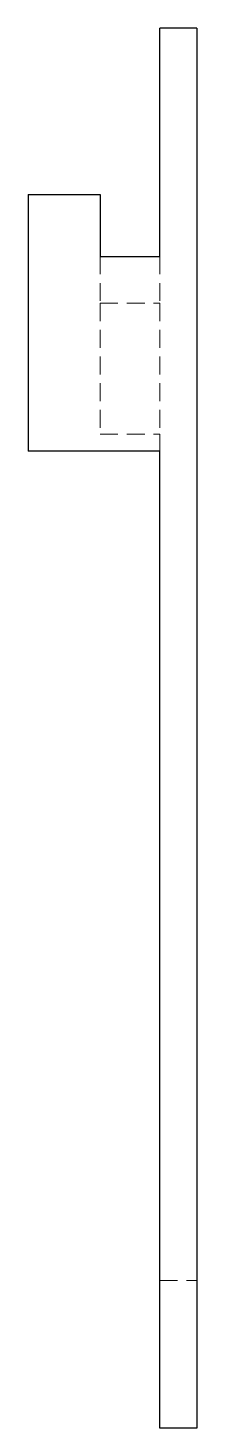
# Model space of a CAD drawing. Header units: millimetres. Extents: x 57 to 229, y 7 to 164.
# Drawn here: x 217 to 229, y 7 to 107 of the extents above.
import ezdxf

# ---------------------------------------------------------------- set-up
doc = ezdxf.new("R2010")
doc.units = ezdxf.units.MM
doc.linetypes.add('HIDDEN', pattern=[1.905, 1.27, -0.635])

msp = doc.modelspace()

# ---------------------------------------------------------------- linework, layer by layer
at = {"color": 7, "linetype": 'Continuous', "lineweight": 25}
for p, q in [((226.37, 90.68), (226.37, 107)), ((229.02, 107), (226.37, 107)), ((229.02, 107), (229.02, 7)), ((216.98, 95.11), (216.98, 76.78)), ((216.98, 95.11), (222.12, 95.11)), ((222.12, 95.11), (222.12, 90.68)), ((222.12, 90.68), (226.37, 90.68)), ((226.37, 76.78), (216.98, 76.78)), ((226.37, 7), (226.37, 76.78)), ((229.02, 7), (226.37, 7))]:
    msp.add_line(p, q, dxfattribs=at)
at = {"color": 7, "linetype": 'HIDDEN', "lineweight": 18}
for p, q in [((222.12, 90.68), (222.12, 87.34)), ((226.37, 90.68), (226.37, 87.34)), ((222.12, 87.34), (226.37, 87.34)), ((222.12, 87.34), (222.12, 77.98)), ((226.37, 87.34), (226.37, 77.98)), ((222.12, 77.98), (226.37, 77.98)), ((226.37, 77.98), (226.37, 76.78)), ((226.37, 17.53), (229.02, 17.53))]:
    msp.add_line(p, q, dxfattribs=at)

doc.saveas('drawing.dxf')
